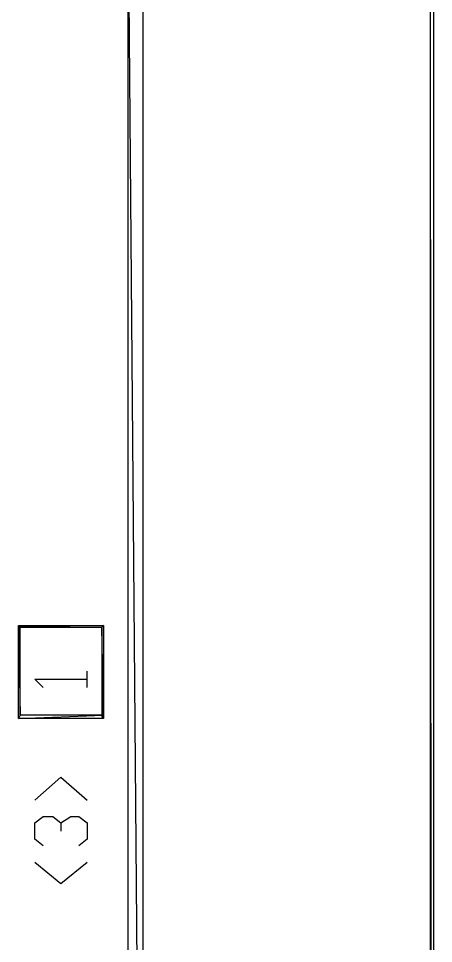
# Model space of a CAD drawing. Header units: millimetres. Extents: x 43 to 784, y -702 to -31.
# Drawn here: x 656.2 to 686.7, y -391.6 to -323.6 of the extents above; entities that cross this region are included whole.
import ezdxf

# ---------------------------------------------------------------- set-up
doc = ezdxf.new("R2010")
doc.units = ezdxf.units.MM
doc.layers.add('PDF_LINES', color=4, linetype='Continuous')

msp = doc.modelspace()

# ---------------------------------------------------------------- linework, layer by layer
at = {"layer": 'PDF_LINES'}
for p, q in [((686.68, -647.92), (686.44, -293.56)), ((686.44, -293.56), (686.44, -647.92)), ((686.68, -647.92), (686.44, -293.56)), ((686.68, -293.56), (686.68, -647.92)), ((665.32, -444.04), (664.24, -311.44)), ((664.24, -311.44), (664.24, -444.04)), ((665.32, -444.04), (664.24, -311.44)), ((665.32, -311.44), (665.32, -444.04)), ((656.32, -368.32), (656.2, -368.2)), ((656.2, -368.2), (662.44, -368.2)), ((656.32, -368.32), (656.2, -368.2)), ((656.2, -368.2), (656.32, -374.8)), ((656.2, -368.2), (656.32, -374.8)), ((656.2, -375.04), (656.2, -368.2)), ((662.44, -368.2), (656.32, -368.32)), ((662.44, -368.2), (656.32, -368.32)), ((656.32, -368.32), (662.32, -368.32)), ((656.32, -374.8), (656.32, -368.32)), ((662.32, -368.32), (662.44, -368.2)), ((662.32, -368.32), (662.44, -368.2)), ((662.44, -374.92), (662.32, -368.32)), ((662.32, -368.32), (662.32, -374.92)), ((662.44, -374.92), (662.32, -368.32)), ((662.44, -368.2), (662.44, -374.92)), ((661.24, -372.76), (661.24, -371.56)), ((658, -372.76), (657.4, -372.16)), ((657.4, -372.16), (661.24, -372.16)), ((656.32, -374.8), (656.2, -375.04)), ((656.32, -374.8), (656.2, -375.04)), ((656.2, -375.04), (662.44, -374.8)), ((656.2, -375.04), (662.44, -374.8)), ((662.44, -375.04), (656.2, -375.04)), ((662.44, -374.8), (656.32, -374.8)), ((662.32, -374.92), (662.44, -374.92)), ((662.44, -374.8), (662.44, -375.04)), ((657.4, -381.04), (659.32, -379.36)), ((659.32, -379.36), (661.24, -381.04)), ((657.4, -382.72), (658, -382.24)), ((657.4, -383.92), (657.4, -382.72)), ((658, -382.24), (658.72, -382.24)), ((658.72, -382.24), (659.32, -382.72)), ((659.32, -382.72), (660.04, -382.24)), ((659.32, -382.72), (659.32, -383.32)), ((660.04, -382.24), (660.64, -382.24)), ((660.64, -382.24), (661.24, -382.72)), ((661.24, -382.72), (661.24, -383.92)), ((658, -384.4), (657.4, -383.92)), ((661.24, -383.92), (660.64, -384.4)), ((657.4, -385.6), (659.32, -387.16)), ((659.32, -387.16), (661.24, -385.6))]:
    msp.add_line(p, q, dxfattribs=at)

doc.saveas('drawing.dxf')
